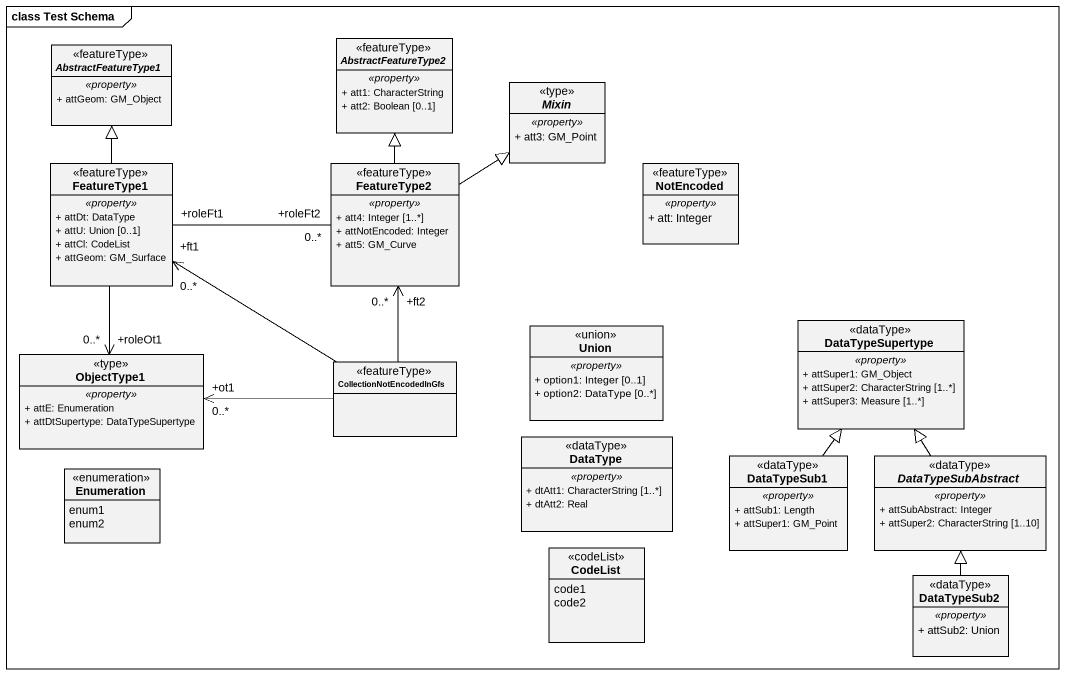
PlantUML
@startuml
mainframe class Test Schema
hide circle
hide empty members
skinparam classAttributeIconSize 0
abstract class AbstractFeatureType2 <<featureType>> {
  .. <<property>> ..
  + att1: CharacterString
  + att2: Boolean [0..1]
}
abstract class AbstractFeatureType1 <<featureType>> {
  .. <<property>> ..
  + attGeom: GM_Object
}
abstract class Mixin <<type>> {
  .. <<property>> ..
  + att3: GM_Point
}
class FeatureType1 <<featureType>> {
  .. <<property>> ..
  + attDt: DataType
  + attU: Union [0..1]
  + attCl: CodeList
  + attGeom: GM_Surface
}
class FeatureType2 <<featureType>> {
  .. <<property>> ..
  + att4: Integer [1..*]
  + attNotEncoded: Integer
  + att5: GM_Curve
}
class NotEncoded <<featureType>> {
  .. <<property>> ..
  + att: Integer
}
class Union <<union>> {
  .. <<property>> ..
  + option1: Integer [0..1]
  + option2: DataType [0..*]
}
class DataTypeSupertype <<dataType>> {
  .. <<property>> ..
  + attSuper1: GM_Object
  + attSuper2: CharacterString [1..*]
  + attSuper3: Measure [1..*]
}
class ObjectType1 <<type>> {
  .. <<property>> ..
  + attE: Enumeration
  + attDtSupertype: DataTypeSupertype
}
class CollectionNotEncodedInGfs <<featureType>>
enum Enumeration {
  enum1
  enum2
}
class DataType <<dataType>> {
  .. <<property>> ..
  + dtAtt1: CharacterString [1..*]
  + dtAtt2: Real
}
class DataTypeSub1 <<dataType>> {
  .. <<property>> ..
  + attSub1: Length
  + attSuper1: GM_Point
}
abstract class DataTypeSubAbstract <<dataType>> {
  .. <<property>> ..
  + attSubAbstract: Integer
  + attSuper2: CharacterString [1..10]
}
class CodeList <<codeList>> {
  code1
  code2
}
class DataTypeSub2 <<dataType>> {
  .. <<property>> ..
  + attSub2: Union
}
FeatureType1 -up-|> AbstractFeatureType1
FeatureType1 "+roleFt1" -right- "+roleFt2\n0..*" FeatureType2
FeatureType1 --> "+roleOt1\n0..*" ObjectType1
FeatureType2 -up-|> AbstractFeatureType2
FeatureType2 -up-|> Mixin
CollectionNotEncodedInGfs -up-> "+ft1\n0..*" FeatureType1
CollectionNotEncodedInGfs -up-> "+ft2\n0..*" FeatureType2
CollectionNotEncodedInGfs -left-> "+ot1\n0..*" ObjectType1
DataTypeSub1 -up-|> DataTypeSupertype
DataTypeSubAbstract -up-|> DataTypeSupertype
DataTypeSub2 -up-|> DataTypeSubAbstract
@enduml
